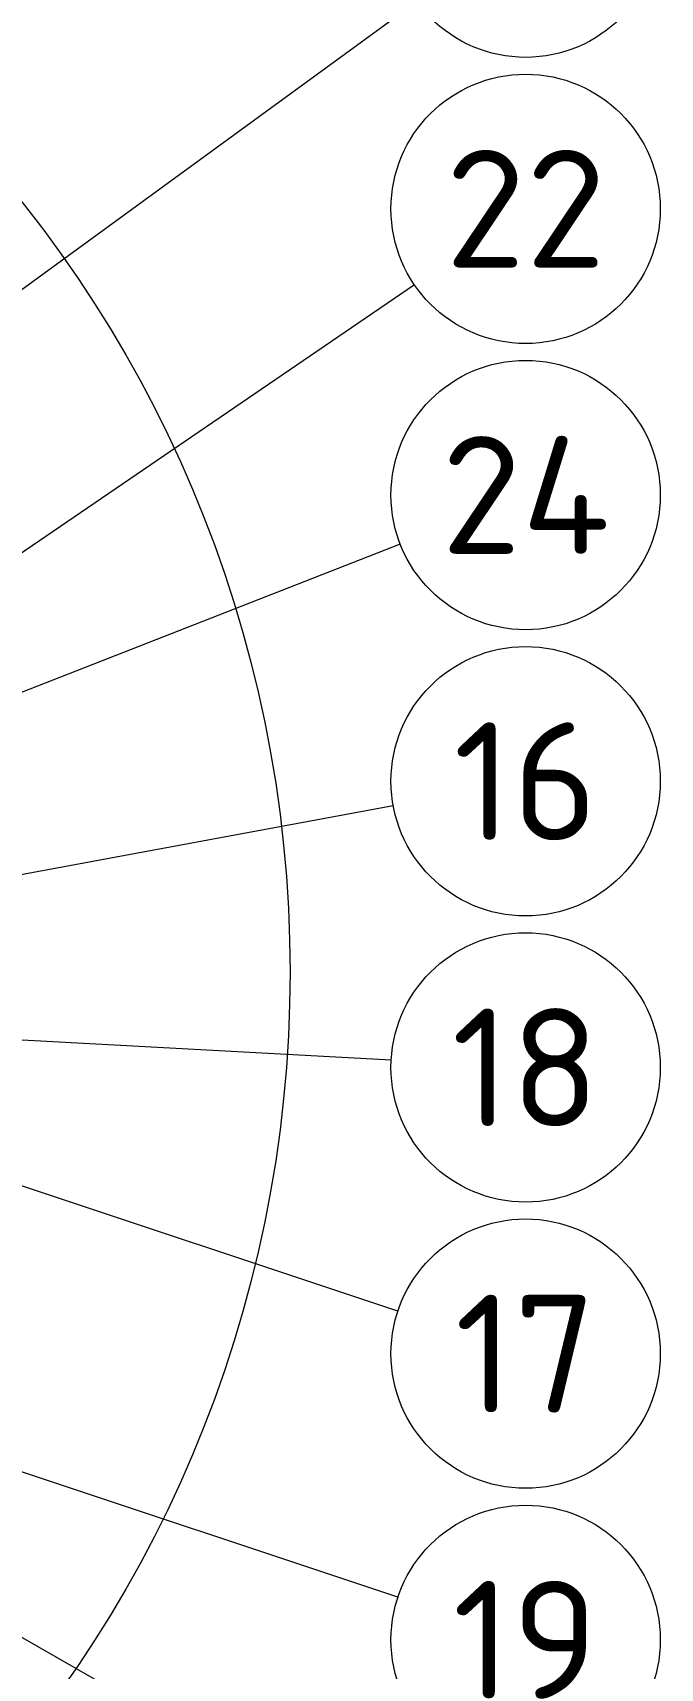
# Model space of a CAD drawing. Header units: millimetres. Extents: x 0 to 2382, y 0 to 420.
# Drawn here: x 1019.86 to 1038.5, y 333.49 to 382.06 of the extents above; entities that cross this region are included whole.
import ezdxf
from ezdxf.enums import TextEntityAlignment as Align

# ---------------------------------------------------------------- set-up
doc = ezdxf.new("R2010")
doc.units = ezdxf.units.MM
doc.layers.add('06-TEXTO', color=7, linetype='CONTINUOUS', lineweight=25)
doc.layers.add('08-FINA', color=5, linetype='CONTINUOUS', lineweight=18)
doc.styles.add('ISO3098', font='isocpeur.ttf')

msp = doc.modelspace()

# ---------------------------------------------------------------- linework, layer by layer
at = {"layer": '08-FINA'}
for p, q in [((1031.267, 382.978), (998.367, 359.008)), ((1031.196, 374.578), (1002.847, 355.228)), ((1030.775, 366.875), (999.967, 354.808)), ((1030.567, 359.104), (1000.367, 353.508)), ((1030.506, 351.55), (999.967, 353.205)), ((1030.704, 344.095), (1007.207, 351.908)), ((1030.705, 335.596), (999.967, 345.825)), ((1031.029, 327.821), (999.967, 345.608))]:
    msp.add_line(p, q, dxfattribs=at)
for centre, radius in [((990.667, 354.167), 36.833), ((1034.5, 385.333), 4), ((1034.5, 376.833), 4), ((1034.5, 368.333), 4), ((1034.5, 359.833), 4), ((1034.5, 351.333), 4), ((1034.5, 342.833), 4), ((1034.5, 334.333), 4)]:
    msp.add_circle(centre, radius, dxfattribs=at)

# ---------------------------------------------------------------- texts
at = {"layer": '06-TEXTO', "style": 'ISO3098'}
for s, p in [('22', (1034.5, 376.833)), ('24', (1034.5, 368.333)), ('16', (1034.5, 359.833)), ('18', (1034.5, 351.333)), ('17', (1034.5, 342.833)), ('19', (1034.5, 334.333))]:
    msp.add_text(s, height=3.5, dxfattribs=at).set_placement(p, align=Align.MIDDLE_CENTER)

doc.saveas('drawing.dxf')
